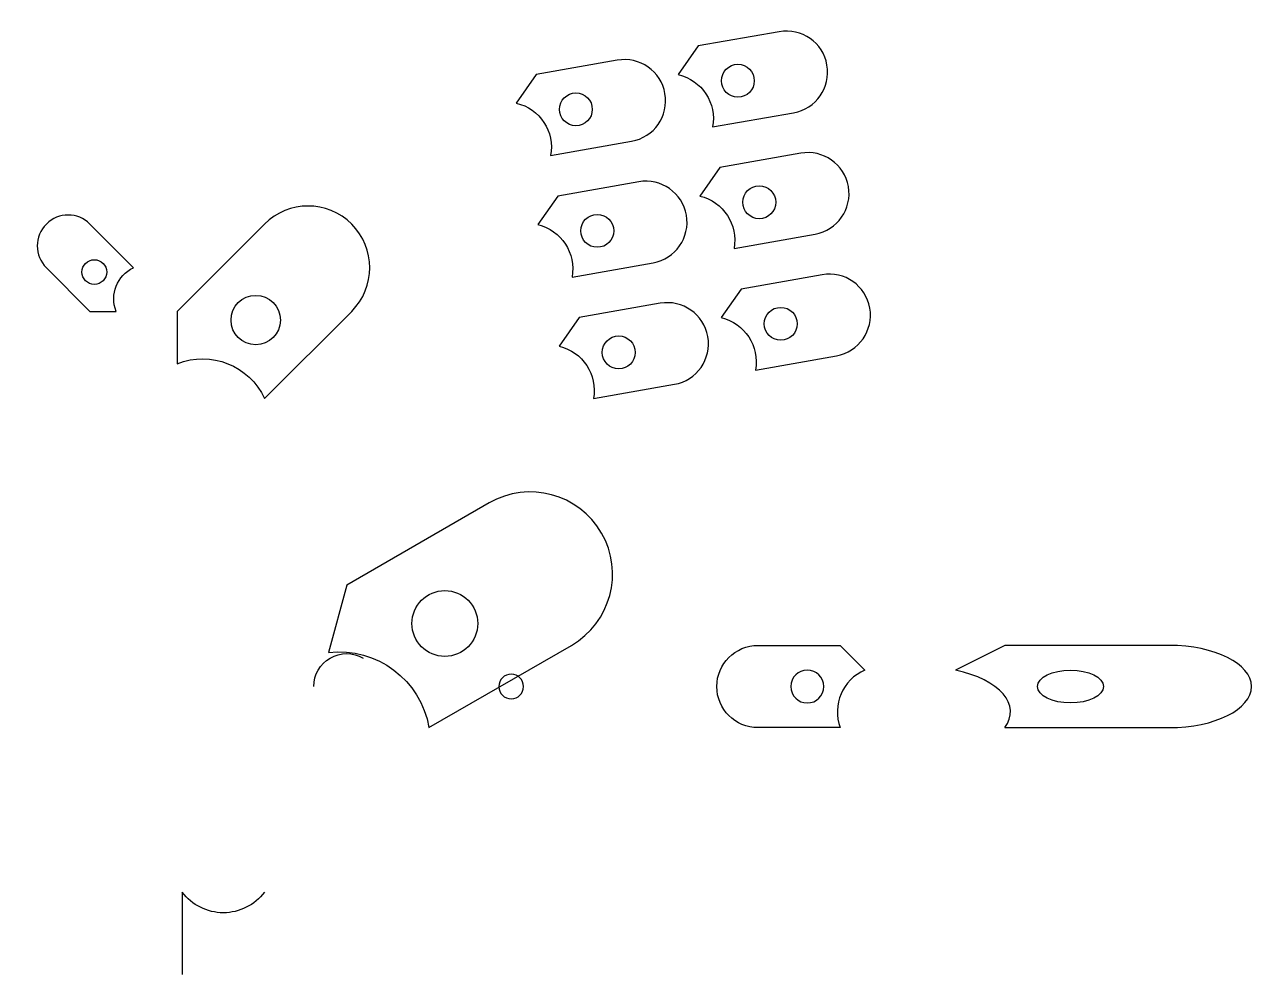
# Model space of a CAD drawing. Header units: millimetres. Extents: x -29 to 120, y -30 to 85.
import ezdxf

# ---------------------------------------------------------------- set-up
doc = ezdxf.new("R2010")
doc.units = ezdxf.units.MM
for name, color, linetype in [('I1', 7, 'Continuous'), ('I2', 7, 'Continuous'), ('I3', 7, 'Continuous'), ('I4', 7, 'Continuous'), ('I5', 7, 'Continuous'), ('NEG', 7, 'Continuous')]:
    doc.layers.add(name, color=color, linetype=linetype)

# ---------------------------------------------------------------- blocks, each defined once
blk = doc.blocks.new('BRACKET')
for p, q in [((10, 10), (0, 10)), ((0, 0), (10, 0))]:
    blk.add_line(p, q)
blk.add_lwpolyline([(0, 10), (-3, 7, -0.4), (0, 0)], format="xyb")
blk.add_circle((4, 5), 2)
blk.add_arc((10, 5), 5, -90, 90)
blk = doc.blocks.new('PAIR')
at = {"xscale": 0.5, "yscale": 0.5, "rotation": 90}
blk.add_blockref('BRACKET', (0, 15), dxfattribs=at)
blk.add_blockref('BRACKET', (0, 0))

msp = doc.modelspace()

# ---------------------------------------------------------------- linework, layer by layer
at = {"layer": 'NEG', "extrusion": (0, 0, -1)}
msp.add_lwpolyline([(0, -20, 0.5), (10, -20), (10, -30)], format="xyb", dxfattribs=at)
msp.add_circle((-30, 5), 1.5, dxfattribs=at)
msp.add_arc((-10, 5), 4, 0, 120, dxfattribs=at)

# ---------------------------------------------------------------- block references
at = {"layer": 'I1', "xscale": 2, "yscale": 2, "rotation": 30}
msp.add_blockref('BRACKET', (20, 0), dxfattribs=at)
at = {"layer": 'I2', "xscale": -1}
msp.add_blockref('BRACKET', (70, 0), dxfattribs=at)
at = {"layer": 'I3', "xscale": 2}
msp.add_blockref('BRACKET', (90, 0), dxfattribs=at)
at = {"layer": 'I4', "xscale": 1.5, "yscale": 1.5, "rotation": 45}
msp.add_blockref('PAIR', (0, 40), dxfattribs=at)
at = {"layer": 'I5', "rotation": 10, "row_count": 3, "column_count": 2, "row_spacing": 15, "column_spacing": 20}
msp.add_blockref('BRACKET', (40, 40), dxfattribs=at)

doc.saveas('drawing.dxf')
